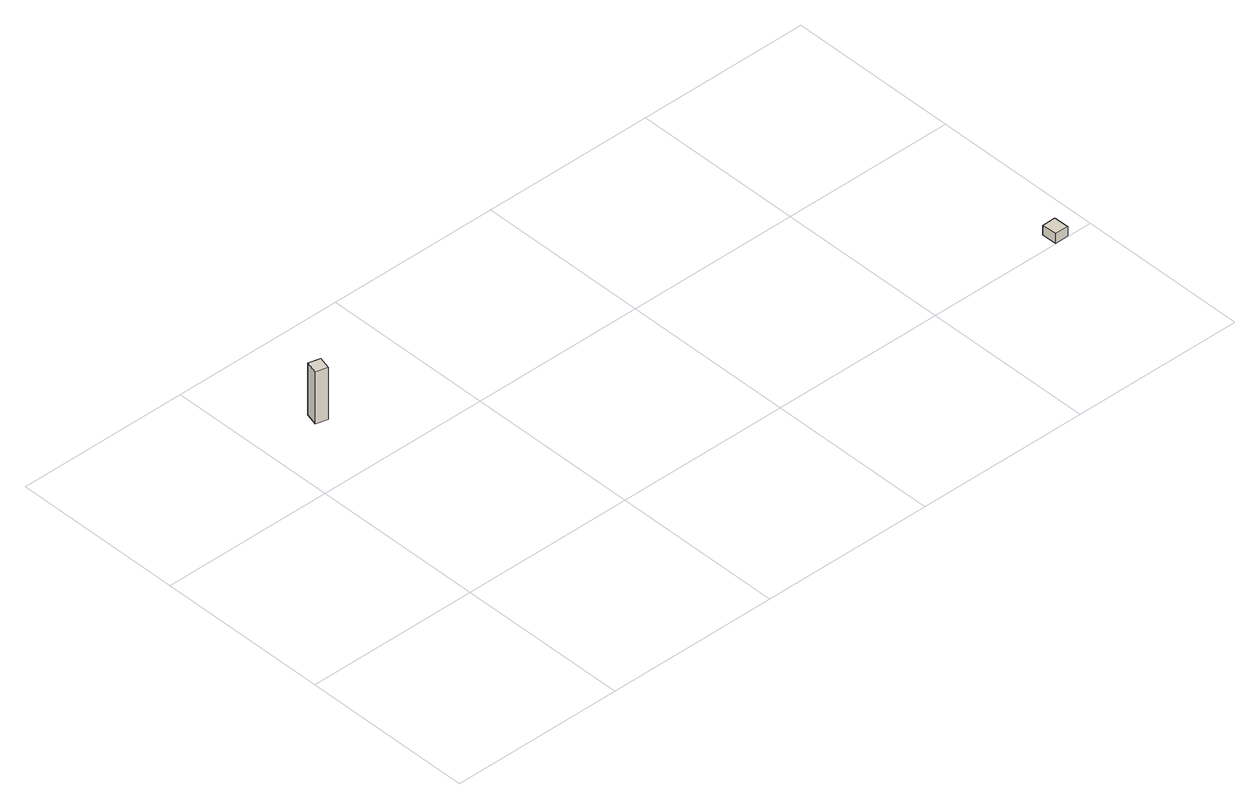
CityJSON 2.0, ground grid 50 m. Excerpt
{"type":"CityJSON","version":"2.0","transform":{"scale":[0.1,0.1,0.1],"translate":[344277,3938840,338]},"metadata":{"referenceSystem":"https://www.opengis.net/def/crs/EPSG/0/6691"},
"CityObjects":{
"building1":{"type":"Building","attributes":{"usage":"422","measuredHeight":17.4,"storeysAboveGround":1,"BuildingIDAttribute.prefecture":"14","BuildingIDAttribute.city":"14151","BuildingDetailAttribute.totalFloorArea":10.49,"BuildingDetailAttribute.buildingFootprintArea":10.49,"BuildingDetailAttribute.buildingStructureType":"601","BuildingDetailAttribute.buildingStructureOrgType":"1","BuildingDetailAttribute.orgUsage":"132","BuildingDetailAttribute.surveyYear":2015},"geometry":[{"type":"Solid","lod":"1","boundaries":[[[[0,1,2,3]],[[2,4,5,3]],[[1,6,4,2]],[[0,7,6,1]],[[3,5,7,0]],[[4,6,7,5]]]]}]},
"building2":{"type":"Building","attributes":{"BuildingIDAttribute.prefecture":"14","BuildingIDAttribute.city":"14151","BuildingDetailAttribute.surveyYear":2015},"geometry":[{"type":"Solid","lod":"1","boundaries":[[[[8,9,10,11]],[[10,12,13,11]],[[9,14,12,10]],[[8,15,14,9]],[[11,13,15,8]],[[12,14,15,13]]]]}]}
},
"vertices":[
[52,570,189],[42,533,189],[8,542,189],[18,579,189],[8,542,348],[18,579,348],[42,533,348],[52,570,348],
[1928,45,5],[1929,1,5],[1890,1,5],[1889,44,5],[1890,1,35],[1889,44,35],[1929,1,35],[1928,45,35]
]}
